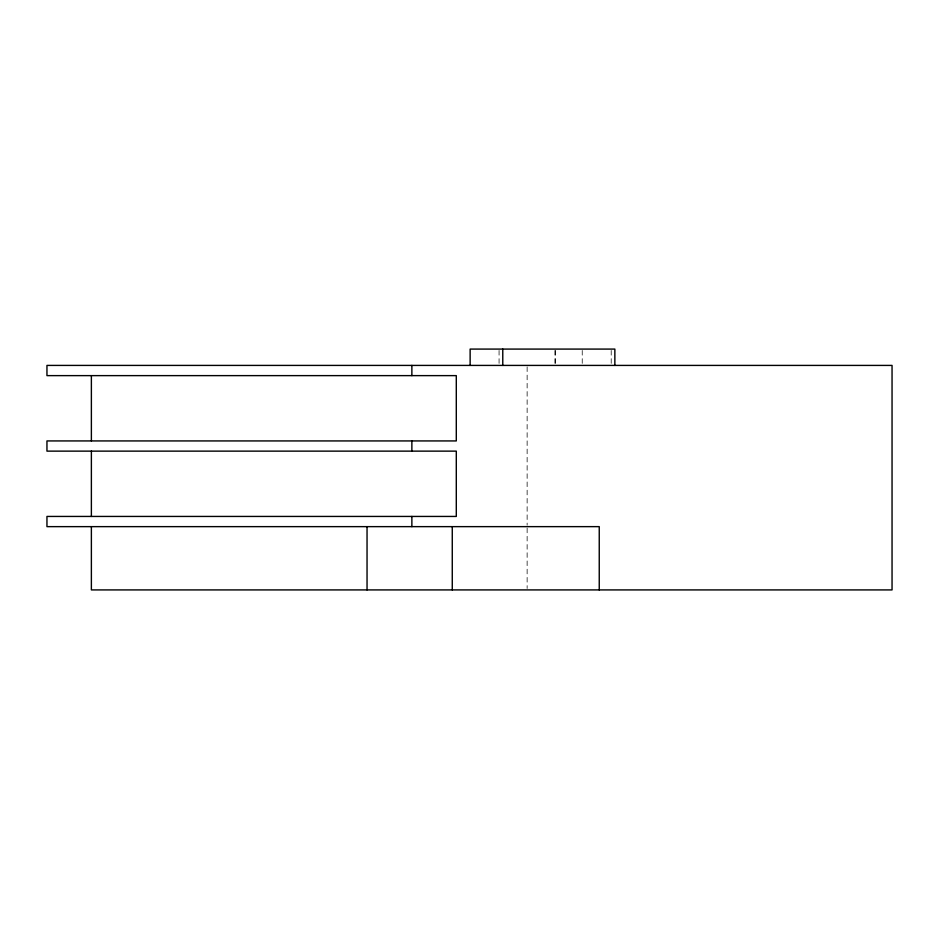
<?xml version="1.0" encoding="UTF-8"?>
<svg xmlns="http://www.w3.org/2000/svg" width="939" height="939" viewBox="0 0 939 939"><rect width="100%" height="100%" fill="white"/><g stroke="black" fill="none" stroke-linecap="round" stroke-linejoin="round"><path stroke-width="0.7" stroke-dasharray="4.7 3.52" d="M611.207 350.447L611.207 364.05M582.227 350.447L582.227 364.05M555.16 350.447L555.16 364.05M555.102 350.447L555.102 364.05M527.131 366.879L527.131 525.183M527.131 528.082L527.131 588.471M499.067 350.447L499.067 364.05"/><path stroke-width="1.41" d="M614.857 365.412L614.857 349.085L470.134 349.085L470.134 365.412M599.246 589.915L599.246 526.638L46.95 526.638L46.95 516.438L456.295 516.438L456.295 451.131L46.95 451.131L46.95 440.931L456.295 440.931L456.295 375.623L46.95 375.623L46.95 365.412L892.05 365.412L892.05 589.915L91.376 589.915L91.376 526.638M502.776 349.085L502.776 365.412M452.269 526.638L452.269 589.915M411.869 365.412L411.869 375.623M411.869 440.931L411.869 451.131M411.869 516.438L411.869 526.638M367.043 526.638L367.043 589.915M91.376 375.623L91.376 440.931M91.376 451.131L91.376 516.438"/></g></svg>
